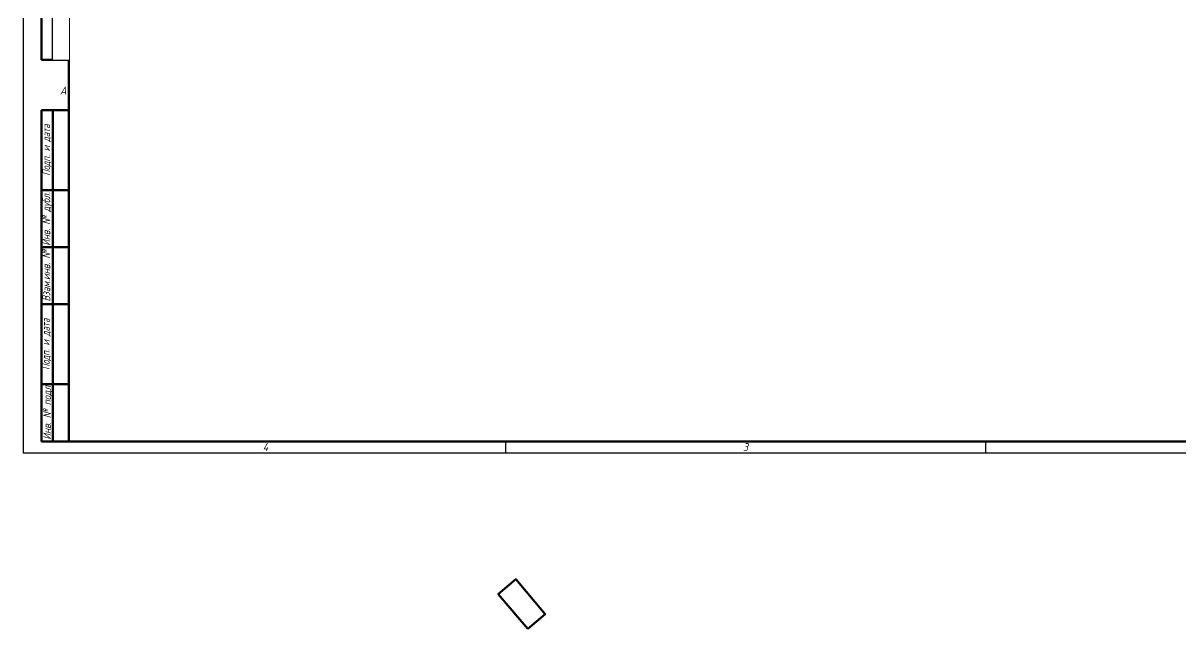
# Model space of a CAD drawing. Header units: millimetres. Extents: x 0 to 841, y -77 to 853.
# Drawn here: x 0 to 506, y -77 to 188 of the extents above; entities that cross this region are included whole.
import ezdxf
from ezdxf.enums import TextEntityAlignment as Align

# ---------------------------------------------------------------- set-up
doc = ezdxf.new("R2010")
doc.units = ezdxf.units.MM
doc.set_wipeout_variables(frame=1)
doc.layers.get('0').update_dxf_attribs({"lineweight": 80})
for name, color, linetype, lineweight in [('AM_4', 3, 'Continuous', 25), ('AM_BOR', 7, 'Continuous', 50), ('основные', 7, 'Continuous', 50)]:
    doc.layers.add(name, color=color, linetype=linetype, lineweight=lineweight)
doc.styles.add('ACGOSTTS', font='geniso.shx', dxfattribs={"oblique": 15})

# ---------------------------------------------------------------- blocks, each defined once
blk = doc.blocks.new('GOST_A1_LANDSCAPE')
at = {"layer": 'AM_BOR', "color": 1, "lineweight": 25}
for p, q in [((0, 594), (0, 0)), ((0, 0), (841, 0)), ((211, 5), (211, 0)), ((421, 5), (421, 0))]:
    blk.add_line(p, q, dxfattribs=at)
at = {"layer": 'AM_BOR', "color": 7, "lineweight": 50}
for p, q in [((20, 589), (20, 5)), ((20, 5), (836, 5))]:
    blk.add_line(p, q, dxfattribs=at)
at = {"layer": 'AM_BOR', "color": 1, "lineweight": 25, "style": 'ACGOSTTS', "oblique": 15}
for s, p in [('A', (17.5, 158.5)), ('4', (106, 2.5)), ('3', (316, 2.5))]:
    blk.add_text(s, height=3.5, dxfattribs=at).set_placement(p, align=Align.MIDDLE_CENTER)
blk = doc.blocks.new('GOST_EXT12')
at = {"layer": 'AM_BOR', "color": 7, "lineweight": 50, "ltscale": 0.3}
for p, q in [((0, 287), (-12, 287)), ((-12, 287), (-12, 167)), ((-7, 167), (-7, 287)), ((0, 167), (0, 287)), ((-12, 227), (0, 227)), ((-12, 167), (0, 167))]:
    blk.add_line(p, q, dxfattribs=at)
at = {"layer": 'AM_BOR', "color": 7, "lineweight": 50}
for p, q in [((0, 145), (-12, 145)), ((-12, 145), (-12, 110)), ((-12, 0), (-12, 145)), ((-7, 0), (-7, 145)), ((0, 145), (0, 0)), ((0, 110), (-12, 110)), ((-12, 110), (-12, 85)), ((0, 85), (-12, 85)), ((-12, 85), (-12, 60)), ((0, 60), (-12, 60)), ((-12, 60), (-12, 25)), ((0, 25), (-12, 25)), ((-12, 25), (-12, 0)), ((0, 0), (-12, 0))]:
    blk.add_line(p, q, dxfattribs=at)
at = {"layer": 'AM_BOR', "color": 1, "lineweight": 25, "style": 'ACGOSTTS', "oblique": 15}
for s, width, p in [('Перв. примен.', 0.821392, (-9.5, 257)), ('Подп. и дата', 0.842977, (-9.95, 127.5)), ('Инв. № дубл.', 0.891828, (-9.9, 97.31)), ('Взам.инв. №', 0.899981, (-9.9, 72.5)), ('Подп. и дата', 0.842977, (-10.13, 42.5)), ('Инв. № подл', 0.910904, (-9.5, 12.5))]:
    blk.add_text(s, height=3.5, rotation=90, dxfattribs=dict(at, width=width)).set_placement(p, align=Align.MIDDLE_CENTER)
blk.add_text('Справ. №', height=3.5, rotation=90, dxfattribs=at).set_placement((-9.5, 197), align=Align.MIDDLE_CENTER)
at = {"layer": 'AM_BOR', "color": 2, "lineweight": 25, "style": 'ACGOSTTS', "oblique": 15, "width": 0.8}
for tag, p in [('GEN-TITLE-FREF{16}', (-3.5, 257)), ('GEN-TITLE-RPARTNO{16}', (-3.5, 197)), ('GEN-TITLE-SDT2{10}', (-3.5, 127.5)), ('GEN-TITLE-CSTKN{7}', (-3.5, 97.5)), ('GEN-TITLE-RSTKN{7}', (-3.5, 72.5)), ('GEN-TITLE-SDT1{10}', (-3.5, 42.5)), ('GEN-TITLE-STKN{7}', (-3.5, 12.5))]:
    blk.add_attdef(tag, text='', height=3.17, rotation=90, dxfattribs=at).set_placement(p, align=Align.MIDDLE_CENTER)
blk.add_wipeout([(-7, 227), (-7, 167), (0, 167), (0, 227)])

msp = doc.modelspace()

# ---------------------------------------------------------------- hatches: boundary and pattern name
at = {"layer": 'основные'}
h = msp.add_hatch(dxfattribs=at)
h.set_pattern_fill('AR-CONC', color=256, style=0)
h.paths.add_polyline_path([(248.6, 182.75), (221.1, 182.75), (221.1, 181.25), (248.6, 181.25)])
h.paths.add_polyline_path([(292.1, 182.75), (264.6, 182.75), (264.6, 181.25), (292.1, 181.25)])

# ---------------------------------------------------------------- linework, layer by layer
at = {"layer": 'AM_4', "color": 3, "linetype": 'Continuous', "lineweight": 25}
msp.add_line((428, 5), (321.45, 5), dxfattribs=at)
at = {"layer": 'основные'}
msp.add_lwpolyline([(220.79, -77.04), (207.84, -61.79), (215.47, -55.32), (228.41, -70.57)], close=True, dxfattribs=at)

# ---------------------------------------------------------------- block references
at = {"layer": 'основные', "lineweight": 0}
msp.add_blockref('GOST_A1_LANDSCAPE', (0, 0), dxfattribs=at)

# ---------------------------------------------------------------- next in the draw order: block references
msp.add_blockref('GOST_EXT12', (20, 5), dxfattribs=at)

doc.saveas('drawing.dxf')
